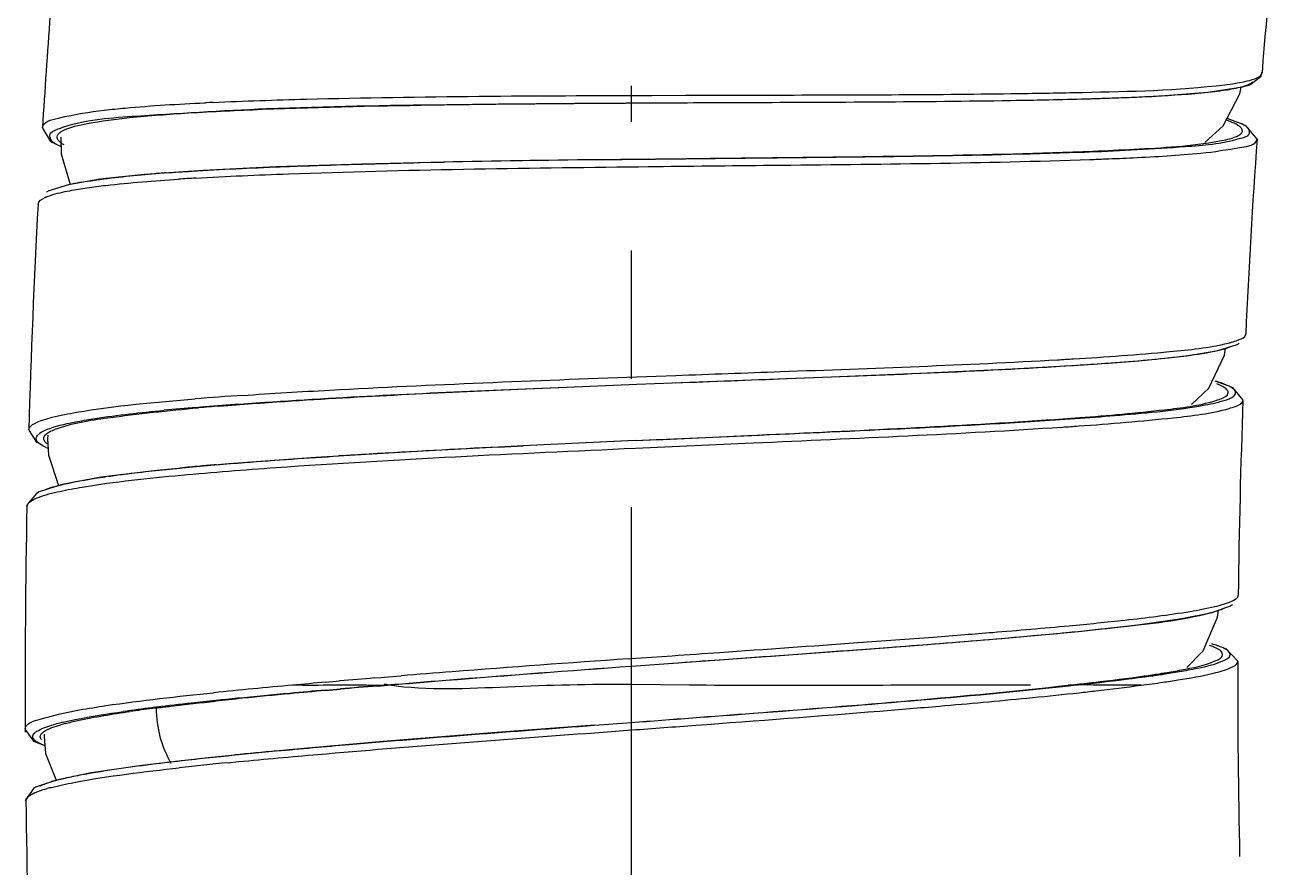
# Model space of a CAD drawing. Header units: millimetres. Extents: x 601 to 1195, y -13 to 407.
# Drawn here: x 945.66 to 958.07, y 245.98 to 254.32 of the extents above; entities that cross this region are included whole.
import ezdxf

# ---------------------------------------------------------------- set-up
doc = ezdxf.new("R2010")
doc.units = ezdxf.units.MM
doc.header["$LTSCALE"] = 0.1
doc.linetypes.add('CENTERX2', pattern=[101.6, 63.5, -12.7, 12.7, -12.7])
doc.layers.add('CENTER', color=1, linetype='CENTERX2')

msp = doc.modelspace()

# ---------------------------------------------------------------- linework, layer by layer
at = {"color": 7, "linetype": 'Continuous'}
for p, q in [((957.7747, 253.7259), (957.8873, 253.8095)), ((957.8873, 253.8095), (957.8953, 253.8496)), ((957.3584, 253.6507), (957.7028, 253.7041)), ((957.6772, 253.6372), (957.6887, 253.7019)), ((957.7028, 253.7041), (957.7747, 253.7259)), ((951.8572, 253.6207), (952.1873, 253.6216)), ((955.4066, 253.5706), (955.4644, 253.5715)), ((955.4087, 253.5705), (956.015, 253.5827)), ((955.4108, 253.6377), (955.4565, 253.6383)), ((957.5127, 253.3188), (957.6772, 253.6372)), ((945.8284, 253.2967), (945.9068, 253.1647)), ((957.3315, 253.1548), (957.5127, 253.3188)), ((957.711, 253.3336), (957.5501, 253.3911)), ((957.8471, 253.1868), (957.7331, 253.3257)), ((946.0104, 253.2077), (946.0138, 253.0432)), ((957.8454, 253.1763), (957.8471, 253.1868)), ((957.8457, 253.1813), (957.8469, 253.1879)), ((945.9068, 253.1647), (946.0123, 253.1141)), ((946.0138, 253.0432), (946.1026, 252.7397)), ((949.949, 252.9627), (948.9908, 252.9407)), ((949.567, 252.9548), (949.7972, 252.9597)), ((951.3122, 252.9839), (951.8205, 252.9901)), ((948.1807, 252.9142), (948.2335, 252.9162)), ((951.7278, 252.9148), (951.8231, 252.9159)), ((946.3961, 252.7901), (946.0875, 252.7371)), ((945.7845, 252.5417), (945.7845, 252.5425)), ((957.7346, 251.2579), (957.7348, 251.2605)), ((957.1506, 251.0449), (957.4593, 251.0953)), ((957.5233, 251.05), (957.5331, 251.1187)), ((957.5531, 251.1232), (957.5788, 251.1323)), ((955.4238, 250.9144), (956.1339, 250.9553)), ((956.0319, 250.949), (956.0971, 250.9531)), ((957.3691, 250.725), (957.5233, 251.05)), ((951.7071, 250.8361), (952.0943, 250.8503)), ((951.7099, 250.762), (953.6344, 250.8357)), ((950.5241, 250.7142), (951.0154, 250.7346)), ((950.534, 250.7135), (951.0183, 250.734)), ((951.0154, 250.7346), (951.7099, 250.762)), ((951.0183, 250.734), (951.7099, 250.762)), ((957.1998, 250.5606), (957.3691, 250.725)), ((957.5527, 250.7514), (957.433, 250.7943)), ((957.5412, 250.7161), (957.5308, 250.7245)), ((957.7081, 250.6046), (957.6024, 250.7335)), ((957.7078, 250.6045), (957.7078, 250.6059)), ((945.6926, 250.3079), (945.7714, 250.1821)), ((945.8775, 250.2257), (945.8865, 250.0605)), ((945.8828, 250.2604), (945.8778, 250.2258)), ((951.6922, 250.2046), (950.6522, 250.1559)), ((950.6522, 250.1559), (949.5328, 250.0983)), ((950.3413, 250.1406), (950.5803, 250.1524)), ((945.8865, 250.0605), (945.9865, 249.7593)), ((947.6721, 249.9763), (946.9605, 249.9108)), ((945.676, 249.5728), (945.675, 249.5381)), ((945.768, 249.6832), (945.676, 249.5728)), ((957.6609, 248.6734), (957.661, 248.6758)), ((957.1029, 248.4437), (957.4037, 248.5047)), ((957.3125, 248.1266), (957.4566, 248.4576)), ((957.4566, 248.4576), (957.4641, 248.5269)), ((954.5004, 248.182), (955.3561, 248.2513)), ((955.3561, 248.2513), (956.0807, 248.3177)), ((955.9587, 248.3059), (955.9895, 248.3089)), ((955.9895, 248.3089), (956.0177, 248.3117)), ((951.6564, 247.974), (953.5317, 248.1094)), ((953.5317, 248.1094), (954.5004, 248.182)), ((953.8954, 248.1362), (954.204, 248.1594)), ((957.1511, 247.9593), (957.3125, 248.1266)), ((957.442, 248.152), (957.4188, 248.1623)), ((957.5279, 248.1458), (957.5101, 248.1544)), ((957.6564, 248.0231), (957.5392, 248.1481)), ((951.6242, 248.0461), (951.6512, 248.048)), ((951.6512, 248.048), (952.0609, 248.0769)), ((957.6553, 248.0085), (957.6564, 248.0231)), ((957.6553, 248.0139), (957.6562, 248.0207)), ((949.1152, 247.8564), (949.1783, 247.8617)), ((949.1783, 247.8617), (949.2098, 247.8643)), ((949.2098, 247.8643), (949.3778, 247.878)), ((948.6296, 247.7327), (948.7762, 247.7456)), ((948.63, 247.7361), (948.7771, 247.7488)), ((948.6314, 247.815), (948.769, 247.827)), ((949.1423, 247.7769), (949.2086, 247.7825)), ((949.2106, 247.7852), (949.1442, 247.7831)), ((949.1442, 247.7797), (949.2106, 247.7852)), ((949.1486, 247.7799), (949.2117, 247.7852)), ((949.2086, 247.7825), (949.2416, 247.7852)), ((949.2106, 247.7852), (949.2396, 247.7877)), ((949.2416, 247.7852), (949.2106, 247.7852)), ((952.2301, 247.7852), (951.6572, 247.7914)), ((955.9777, 247.7852), (956.0153, 247.7892)), ((956.0331, 247.7852), (955.9777, 247.7852)), ((955.9853, 247.78), (956.0328, 247.7852)), ((956.0153, 247.7892), (956.0423, 247.7922)), ((956.0598, 247.7078), (956.0859, 247.7107)), ((956.0288, 247.7044), (956.0598, 247.7078)), ((945.6568, 247.3479), (945.74, 247.2326)), ((951.2917, 247.389), (951.6562, 247.4163)), ((951.2939, 247.3151), (951.6617, 247.3424)), ((945.74, 247.2326), (945.8521, 247.1896)), ((945.8464, 247.2991), (945.8437, 247.2769)), ((945.8437, 247.2769), (945.8599, 247.1082)), ((945.8599, 247.1082), (945.9654, 246.8463)), ((948.2706, 247.1465), (947.4674, 247.068)), ((947.6652, 247.0185), (947.7693, 247.0287)), ((946.3116, 246.918), (945.9673, 246.8469)), ((945.7383, 246.7625), (945.6566, 246.6416)), ((945.664, 246.6424), (945.6639, 246.6442))]:
    msp.add_line(p, q, dxfattribs=at)
for points in [[(956.015, 253.5827), (956.807, 253.611), (957.3584, 253.6507)], [(948.9908, 252.9407), (948.1402, 252.9127), (947.4184, 252.8781)], [(951.8222, 252.9901), (950.997, 252.9797), (949.949, 252.9627)], [(947.4184, 252.8781), (946.8366, 252.837), (946.3961, 252.7901)], [(946.0875, 252.7371), (945.893, 252.6745), (945.8699, 252.662)], [(957.4593, 251.0953), (957.6486, 251.1552), (957.6706, 251.1678)], [(956.1339, 250.9553), (956.7101, 250.9985), (957.1506, 251.0449)], [(953.6344, 250.8357), (954.5865, 250.8749), (955.4238, 250.9144)], [(949.5328, 250.0983), (948.5335, 250.0387), (947.6721, 249.9763)], [(946.9605, 249.9108), (946.408, 249.8421), (946.0241, 249.7714)], [(946.0241, 249.7714), (945.7948, 249.6974), (945.768, 249.6832)], [(957.4037, 248.5047), (957.5844, 248.5711), (957.605, 248.5846)], [(956.0807, 248.3177), (956.6641, 248.3817), (957.1029, 248.4437)], [(951.2917, 247.389), (950.2359, 247.3089), (949.2007, 247.2267), (948.2706, 247.1465)], [(947.4674, 247.068), (946.8108, 246.9917), (946.3116, 246.918)], [(945.9673, 246.8469), (945.7601, 246.7748), (945.7383, 246.7625)]]:
    msp.add_lwpolyline(points, dxfattribs=at)
for centre, radius, start, end in [((1034.1562, 247.7852), 76.5003, 174.013765, 175.459809), ((1034.1562, 247.7852), 88.5, 174.982082, 176.428127), ((948.9565, 221.988), 31.596, 92.60876, 92.76038), ((955.5239, 279.3438), 25.7645, 272.12424, 272.57378), ((956.9482, 257.6396), 4.0089, 276.89169, 277.23392), ((957.0115, 257.1441), 3.5094, 277.22763, 277.88026), ((1034.1562, 247.7852), 76.5003, 175.950232, 177.396275), ((954.6573, 294.8007), 41.7671, 271.96143, 272.10187), ((953.653, 58.9515), 194.0465, 90.691197, 91.138562), ((954.8146, 292.2907), 39.3287, 272.00948, 272.23251), ((948.3096, 235.7689), 17.1311, 94.4288, 94.5454), ((948.4028, 234.5611), 18.3425, 94.21934, 94.42767), ((948.8949, 226.1532), 26.6939, 93.32888, 93.69436), ((946.6079, 250.5125), 2.2824, 101.06429, 102.36939), ((946.6782, 250.1593), 2.6425, 100.89321, 101.09064), ((946.7052, 250.0189), 2.7855, 100.58637, 100.89223), ((946.7474, 249.7922), 3.0161, 100.16256, 100.58464), ((946.0215, 252.2499), 0.3966, 113.37913, 114.7928), ((1034.1562, 247.7852), 88.4996, 176.918605, 178.364647), ((957.2776, 252.336), 1.2002, 283.73274, 284.86388), ((957.3204, 252.1733), 1.032, 284.87919, 285.44949), ((953.1289, 300.0855), 49.1575, 273.19763, 273.38469), ((950.4572, 211.716), 39.0261, 93.89112, 94.58019), ((1034.1562, 247.7852), 76.5004, 177.886937, 179.33298), ((949.4585, 225.3647), 25.2574, 94.78896, 95.52053), ((950.0703, 219.3826), 31.2635, 94.56709, 94.95194), ((953.0127, 291.8569), 41.5389, 273.79184, 274.25176), ((952.9256, 295.7799), 45.5396, 273.76986, 273.97398), ((966.5866, -79.0802), 329.6215, 92.589968, 92.783355), ((946.1631, 250.7798), 0.7079, 245.2024, 247.28835), ((945.9757, 250.3036), 0.1649, 229.31386, 231.57747), ((954.4926, 158.2703), 91.9616, 93.386489, 93.571129), ((956.867, 117.5931), 132.7081, 92.818591, 93.372427), ((949.9361, 221.3484), 28.7169, 95.08861, 95.48342), ((950.3963, 216.2008), 33.885, 94.82284, 95.09175), ((947.7511, 240.9047), 9.037, 98.08236, 98.26607), ((946.1204, 249.0646), 0.7049, 110.75494, 111.28432), ((946.1435, 249.0035), 0.7703, 109.93561, 110.75034), ((946.2087, 248.8209), 0.9641, 107.60062, 109.87709), ((946.2969, 248.5456), 1.2532, 106.4251, 107.64099), ((1034.1562, 247.7852), 88.4996, 178.85527, 180.301314), ((945.7121, 249.5524), 0.038, 171.21045, 178.69408), ((952.4553, 286.1758), 37.967, 275.33667, 275.76165), ((939.894, 442.4739), 194.7714, 274.122497, 274.342614), ((945.0383, 374.4767), 126.58, 274.351296, 274.493058), ((947.2432, 342.9746), 95.0699, 274.467793, 275.060454), ((951.1959, 297.7518), 49.6747, 275.12005, 275.50198), ((941.9897, 409.6777), 161.9795, 274.324584, 274.482439), ((957.1091, 247.3946), 0.8279, 69.66592, 71.14233), ((957.1756, 247.5733), 0.6373, 67.56101, 69.68794), ((968.5085, 6.6137), 242.0221, 94.000414, 94.414027), ((957.2598, 248.4145), 0.4262, 292.67902, 295.42916), ((1034.1562, 247.7852), 76.5004, 179.823603, 181.269646), ((957.4344, 147.94), 100.2622, 94.759578, 94.958128), ((960.954, 104.9701), 143.376, 94.429116, 94.63114), ((955.238, 258.4288), 10.6574, 278.05432, 278.86814), ((955.0775, 260.1423), 12.3857, 277.69708, 278.42297), ((955.5352, 256.5022), 8.7081, 278.89021, 279.05436), ((955.3903, 258.0073), 10.228, 278.44165, 278.58704), ((955.6339, 255.8836), 8.0816, 279.0536, 279.2828), ((955.5711, 256.8175), 9.0245, 278.58011, 279.06963), ((953.5493, 188.4386), 59.578, 95.051217, 95.807356), ((956.2561, 160.2356), 87.8322, 94.981047, 95.212336), ((955.9936, 164.6928), 83.3657, 95.067718, 95.310071), ((955.2524, 172.8533), 75.2534, 95.047528, 95.298676), ((958.7906, 132.8989), 115.2825, 94.800873, 94.983507), ((959.0986, 127.3672), 120.8233, 94.725875, 94.900548), ((948.9791, 246.6069), 1.2106, 76.72844, 78.99217), ((954.8721, 262.0904), 14.4216, 277.28476, 278.14088), ((950.3946, 219.4722), 28.3049, 96.27427, 96.97103), ((951.5639, 208.9369), 38.9048, 95.93181, 96.29044), ((952.3822, 202.2022), 45.6827, 95.74707, 96.08546), ((952.5163, 199.7956), 48.0956, 95.67748, 95.93486), ((954.1001, 183.7383), 64.2308, 95.201691, 95.666344), ((953.9831, 186.2257), 61.7392, 95.301622, 95.740593), ((947.9126, 326.9074), 79.619, 274.893412, 275.519081), ((951.2293, 292.2962), 44.8493, 275.55429, 276.1432), ((949.0596, 230.2747), 17.4201, 97.08367, 98.01544), ((949.0046, 231.3458), 16.3429, 97.33762, 98.12703), ((949.6869, 225.3331), 22.4013, 96.99362, 97.11723), ((949.5127, 227.4646), 20.2573, 97.22626, 97.36078), ((944.0595, 371.7335), 124.6104, 274.628128, 274.900456), ((946.438, 245.6575), 1.8069, 105.14007, 106.04196), ((946.58, 245.1265), 2.3566, 103.43894, 105.10189), ((946.5274, 245.6188), 1.8488, 104.86714, 106.21565), ((953.6704, 187.6173), 59.7734, 95.302823, 95.701984), ((951.6746, 206.4703), 40.7459, 95.64704, 96.33006), ((946.3996, 245.2228), 1.6786, 105.13428, 106.65883), ((946.3978, 244.9049), 1.93, 104.41261, 105.76594), ((1034.1562, 247.7852), 88.4996, 180.738738, 182.086862)]:
    msp.add_arc(centre, radius, start, end, dxfattribs=at)
for points in [[(957.8244, 253.7849), (957.8508, 253.7947), (957.8837, 253.8063), (957.8941, 253.8324)], [(946.0977, 252.6777), (946.1548, 252.6888), (946.2123, 252.698), (946.2699, 252.7064)], [(945.7843, 252.5425), (945.7861, 252.5751), (945.8256, 252.5962), (945.8552, 252.6099)], [(957.5308, 250.7245), (957.5061, 250.7427), (957.4775, 250.7552), (957.4491, 250.7666)], [(945.857, 250.2611), (945.883, 250.2886), (945.9203, 250.3036), (945.9556, 250.3171)], [(945.6746, 249.5582), (945.6792, 249.5883), (945.7131, 249.6077), (945.7402, 249.6216)], [(957.3909, 248.5038), (957.4367, 248.5159), (957.4827, 248.5293), (957.5254, 248.5498)], [(957.5101, 248.1544), (957.4746, 248.1706), (957.4371, 248.1826), (957.3995, 248.1934)], [(957.5063, 248.0903), (957.5063, 248.12), (957.4687, 248.1391), (957.442, 248.152)], [(957.4428, 248.0296), (957.4692, 248.0423), (957.5063, 248.0611), (957.5063, 248.0903)], [(948.7065, 247.7852), (948.5722, 247.7834), (948.4379, 247.781), (948.3037, 247.7852)], [(948.9969, 247.7852), (948.9001, 247.7876), (948.8033, 247.7865), (948.7065, 247.7852)], [(949.1442, 247.7826), (949.0951, 247.782), (949.046, 247.784), (948.9969, 247.7852)], [(956.7008, 247.7852), (956.6092, 247.7853), (956.5176, 247.7862), (956.426, 247.7852)], [(946.9538, 247.5558), (946.9538, 247.3689), (947.0054, 247.1759), (947.0993, 247.0143)], [(945.7891, 247.3379), (945.836, 247.3632), (945.8875, 247.3793), (945.9386, 247.394)], [(945.9613, 246.8432), (946.0035, 246.8546), (946.046, 246.8647), (946.0887, 246.8741)], [(945.7301, 246.7106), (945.7755, 246.7333), (945.8245, 246.7485), (945.8734, 246.7623)], [(945.8073, 246.7904), (945.843, 246.8071), (945.8806, 246.8197), (945.9184, 246.831)]]:
    msp.add_open_spline(points, degree=3, dxfattribs=at)
for points, knots in [([(957.8941, 253.8324), (957.8946, 253.8338), (957.8955, 253.8365), (957.896, 253.8394), (957.8961, 253.8408)], [0, 0, 0, 0, 0.5057841, 1, 1, 1, 1]), ([(955.4565, 253.6383), (955.6778, 253.6413), (956.3687, 253.6559), (957.0621, 253.6688), (957.5286, 253.7263)], [0, 0, 0, 0, 0.3201185, 1, 1, 1, 1]), ([(957.4926, 253.6679), (957.5196, 253.6716), (957.6052, 253.6849), (957.6914, 253.7014), (957.747, 253.7226)], [0, 0, 0, 0, 0.3139109, 1, 1, 1, 1]), ([(957.5286, 253.7263), (957.5603, 253.7302), (957.6598, 253.7442), (957.76, 253.7612), (957.8244, 253.7849)], [0, 0, 0, 0, 0.3176112, 1, 1, 1, 1]), ([(957.747, 253.7226), (957.7592, 253.7273), (957.7799, 253.7363), (957.7989, 253.7494), (957.8054, 253.7564)], [0, 0, 0, 0, 0.5767146, 1, 1, 1, 1]), ([(945.9977, 253.2938), (946.2247, 253.3795), (946.9228, 253.4283), (948.1937, 253.5078), (949.9125, 253.5327), (951.182, 253.5432), (951.8576, 253.5465)], [0, 0, 0, 0, 0.1239628, 0.3508948, 0.6548685, 1, 1, 1, 1]), ([(946.0321, 253.272), (946.1066, 253.31), (946.3303, 253.3561), (946.7437, 253.4106), (947.322, 253.4525), (948.3577, 253.5015), (949.8864, 253.5324), (951.1716, 253.5425), (951.8576, 253.5465)], [0, 0, 0, 0, 0.0429166, 0.115189, 0.2152074, 0.3400069, 0.6477658, 1, 1, 1, 1]), ([(946.4395, 253.4742), (946.5089, 253.4822), (946.8399, 253.5152), (947.1722, 253.5347), (947.4348, 253.5474)], [0, 0, 0, 0, 0.2097416, 1, 1, 1, 1]), ([(947.5183, 253.5513), (947.8255, 253.5653), (949.2714, 253.6117), (950.7181, 253.6172), (951.8572, 253.6207)], [0, 0, 0, 0, 0.2125507, 1, 1, 1, 1]), ([(951.8576, 253.5465), (952.173, 253.5481), (953.356, 253.553), (954.5391, 253.5569), (955.4066, 253.5706)], [0, 0, 0, 0, 0.2666137, 1, 1, 1, 1]), ([(952.1873, 253.6216), (952.4737, 253.6224), (953.5482, 253.6247), (954.6228, 253.6272), (955.4108, 253.6377)], [0, 0, 0, 0, 0.2665579, 1, 1, 1, 1]), ([(955.4644, 253.5715), (955.5559, 253.5731), (955.8941, 253.5792), (956.2323, 253.5879), (956.4789, 253.5971)], [0, 0, 0, 0, 0.2705474, 1, 1, 1, 1]), ([(956.6809, 253.6054), (956.7547, 253.6087), (957.0044, 253.6214), (957.2542, 253.6385), (957.4292, 253.6597)], [0, 0, 0, 0, 0.2953042, 1, 1, 1, 1]), ([(945.8283, 253.2988), (945.8319, 253.3605), (946.1166, 253.4284), (946.2872, 253.4568), (946.4395, 253.4742)], [0, 0, 0, 0, 0.2873561, 1, 1, 1, 1]), ([(957.602, 253.3535), (957.592, 253.358), (957.5706, 253.3672), (957.5489, 253.3757), (957.5374, 253.38)], [0, 0, 0, 0, 0.4731226, 1, 1, 1, 1]), ([(957.6391, 253.3349), (957.6333, 253.3381), (957.6211, 253.3445), (957.6086, 253.3504), (957.602, 253.3535)], [0, 0, 0, 0, 0.4765127, 1, 1, 1, 1]), ([(957.6732, 253.3128), (957.6683, 253.3167), (957.6571, 253.3245), (957.6454, 253.3314), (957.6391, 253.3349)], [0, 0, 0, 0, 0.4650274, 1, 1, 1, 1]), ([(957.6694, 253.1926), (957.706, 253.2035), (957.7947, 253.2159), (957.765, 253.294), (957.7476, 253.3074)], [0, 0, 0, 0, 0.6340352, 1, 1, 1, 1]), ([(957.7025, 253.2673), (957.703, 253.275), (957.6959, 253.2938), (957.6818, 253.3062), (957.6732, 253.3128)], [0, 0, 0, 0, 0.4153899, 1, 1, 1, 1]), ([(957.7272, 253.3213), (957.7208, 253.3252), (957.7069, 253.3331), (957.6927, 253.3401), (957.685, 253.3437)], [0, 0, 0, 0, 0.4694148, 1, 1, 1, 1]), ([(957.7476, 253.3074), (957.7445, 253.3098), (957.7378, 253.3147), (957.7309, 253.3191), (957.7272, 253.3213)], [0, 0, 0, 0, 0.476607, 1, 1, 1, 1]), ([(945.9313, 253.1598), (945.9117, 253.176), (945.876, 253.2548), (945.9621, 253.2803), (945.9977, 253.2938)], [0, 0, 0, 0, 0.4010437, 1, 1, 1, 1]), ([(945.9926, 253.1676), (945.9866, 253.174), (945.9765, 253.1869), (945.9727, 253.2032), (945.9732, 253.2104)], [0, 0, 0, 0, 0.5531126, 1, 1, 1, 1]), ([(945.9732, 253.2104), (945.9738, 253.2195), (945.9836, 253.2401), (946.0009, 253.2532), (946.0112, 253.2599)], [0, 0, 0, 0, 0.4264349, 1, 1, 1, 1]), ([(946.0112, 253.2599), (946.0144, 253.2621), (946.0213, 253.2662), (946.0284, 253.2701), (946.0321, 253.272)], [0, 0, 0, 0, 0.4802259, 1, 1, 1, 1]), ([(956.1892, 253.0617), (956.5045, 253.0733), (956.9971, 253.102), (957.4966, 253.1412), (957.6694, 253.1926)], [0, 0, 0, 0, 0.6363019, 1, 1, 1, 1]), ([(957.2922, 253.0488), (957.4266, 253.0617), (957.5868, 253.0918), (957.8292, 253.1272), (957.8458, 253.1813)], [0, 0, 0, 0, 0.7044523, 1, 1, 1, 1]), ([(957.4759, 253.1697), (957.5328, 253.1803), (957.606, 253.1937), (957.7006, 253.241), (957.7025, 253.2673)], [0, 0, 0, 0, 0.6871085, 1, 1, 1, 1]), ([(945.9744, 253.1312), (945.9663, 253.1357), (945.9515, 253.1446), (945.9375, 253.1547), (945.9313, 253.1598)], [0, 0, 0, 0, 0.5366892, 1, 1, 1, 1]), ([(946.0429, 253.1298), (946.0329, 253.1357), (946.0152, 253.1471), (945.9991, 253.1607), (945.9926, 253.1676)], [0, 0, 0, 0, 0.5510845, 1, 1, 1, 1]), ([(951.8205, 252.9901), (952.2318, 252.9952), (953.6986, 253.0132), (955.1659, 253.0261), (956.2207, 253.0688)], [0, 0, 0, 0, 0.2803561, 1, 1, 1, 1]), ([(951.8222, 252.9901), (952.2158, 252.9947), (953.6374, 253.0105), (955.0593, 253.0228), (956.0869, 253.058)], [0, 0, 0, 0, 0.2768205, 1, 1, 1, 1]), ([(956.2207, 253.0688), (956.3568, 253.0743), (956.7757, 253.0955), (957.1971, 253.1175), (957.4759, 253.1697)], [0, 0, 0, 0, 0.3243423, 1, 1, 1, 1]), ([(956.3466, 252.9918), (956.4383, 252.9954), (956.7538, 253.009), (957.0692, 253.0272), (957.2922, 253.0488)], [0, 0, 0, 0, 0.2906875, 1, 1, 1, 1]), ([(948.2335, 252.9162), (948.3382, 252.9202), (948.7826, 252.9359), (949.2272, 252.9474), (949.567, 252.9548)], [0, 0, 0, 0, 0.2357435, 1, 1, 1, 1]), ([(951.8231, 252.9159), (952.2279, 252.9206), (953.6848, 252.9368), (955.1421, 252.9492), (956.1936, 252.9861)], [0, 0, 0, 0, 0.2778629, 1, 1, 1, 1]), ([(946.2153, 252.761), (946.2645, 252.7698), (946.5089, 252.8077), (946.7553, 252.8305), (946.952, 252.8462)], [0, 0, 0, 0, 0.202185, 1, 1, 1, 1]), ([(947.0532, 252.8539), (947.1373, 252.8601), (947.5128, 252.8853), (947.8888, 252.9028), (948.1807, 252.9142)], [0, 0, 0, 0, 0.2239009, 1, 1, 1, 1]), ([(947.3448, 252.8021), (947.6506, 252.8199), (949.1109, 252.883), (950.5726, 252.9012), (951.7278, 252.9148)], [0, 0, 0, 0, 0.209572, 1, 1, 1, 1]), ([(945.8641, 252.6139), (945.8786, 252.6202), (945.9545, 252.6482), (946.0338, 252.6654), (946.0977, 252.6777)], [0, 0, 0, 0, 0.1950313, 1, 1, 1, 1]), ([(946.2699, 252.7064), (946.3316, 252.7153), (946.6323, 252.7531), (946.9347, 252.7761), (947.1749, 252.7916)], [0, 0, 0, 0, 0.2057887, 1, 1, 1, 1]), ([(957.5954, 251.1786), (957.6152, 251.1841), (957.6626, 251.1999), (957.7302, 251.2246), (957.7347, 251.2579)], [0, 0, 0, 0, 0.3797471, 1, 1, 1, 1]), ([(956.0311, 251.0137), (956.3483, 251.0325), (956.8594, 251.07), (957.3724, 251.1236), (957.5625, 251.1701)], [0, 0, 0, 0, 0.6188335, 1, 1, 1, 1]), ([(957.0611, 251.0346), (957.1144, 251.0409), (957.2794, 251.0628), (957.4457, 251.0878), (957.5531, 251.1232)], [0, 0, 0, 0, 0.3216631, 1, 1, 1, 1]), ([(952.0931, 250.7767), (952.4592, 250.7907), (953.7724, 250.8407), (955.0859, 250.8896), (956.0319, 250.949)], [0, 0, 0, 0, 0.2787613, 1, 1, 1, 1]), ([(952.0943, 250.8503), (952.4405, 250.8628), (953.6996, 250.9084), (954.9589, 250.9535), (955.8709, 251.0045)], [0, 0, 0, 0, 0.2749815, 1, 1, 1, 1]), ([(956.0971, 250.9531), (956.1901, 250.9591), (956.5118, 250.9812), (956.8334, 251.0077), (957.0611, 251.0346)], [0, 0, 0, 0, 0.2889661, 1, 1, 1, 1]), ([(947.8088, 250.6522), (948.0965, 250.6719), (949.3952, 250.749), (950.6953, 250.7988), (951.7071, 250.8361)], [0, 0, 0, 0, 0.221683, 1, 1, 1, 1]), ([(947.3499, 250.534), (947.576, 250.553), (948.6331, 250.6302), (949.6919, 250.6789), (950.5241, 250.7142)], [0, 0, 0, 0, 0.2141279, 1, 1, 1, 1]), ([(947.5809, 250.5468), (947.7956, 250.564), (948.7791, 250.6335), (949.7641, 250.6801), (950.534, 250.7135)], [0, 0, 0, 0, 0.2184363, 1, 1, 1, 1]), ([(957.6332, 250.6666), (957.637, 250.6757), (957.6289, 250.7154), (957.5496, 250.7527), (957.4865, 250.7779), (957.4432, 250.7916)], [0, 0, 0, 0, 0.1224824, 0.4371825, 1, 1, 1, 1]), ([(957.5607, 250.6805), (957.5609, 250.6866), (957.5566, 250.7006), (957.547, 250.7109), (957.5412, 250.7161)], [0, 0, 0, 0, 0.4370079, 1, 1, 1, 1]), ([(945.9258, 250.4359), (946.0047, 250.4562), (946.4726, 250.546), (946.9477, 250.5859), (947.3408, 250.6175)], [0, 0, 0, 0, 0.1713613, 1, 1, 1, 1]), ([(956.0923, 250.4324), (956.3721, 250.4533), (956.8182, 250.4943), (957.2671, 250.5503), (957.4288, 250.5985)], [0, 0, 0, 0, 0.6244407, 1, 1, 1, 1]), ([(957.3349, 250.5575), (957.406, 250.5707), (957.5021, 250.5937), (957.6195, 250.6346), (957.6332, 250.6666)], [0, 0, 0, 0, 0.6751538, 1, 1, 1, 1]), ([(957.4288, 250.5985), (957.448, 250.6043), (957.4935, 250.6201), (957.5595, 250.6481), (957.5607, 250.6805)], [0, 0, 0, 0, 0.3822231, 1, 1, 1, 1]), ([(957.5709, 250.5234), (957.5907, 250.5291), (957.6374, 250.5452), (957.7051, 250.5713), (957.7079, 250.6045)], [0, 0, 0, 0, 0.381835, 1, 1, 1, 1]), ([(945.9556, 250.3171), (946.1207, 250.3802), (946.5989, 250.451), (947.0716, 250.5033), (947.3716, 250.5294)], [0, 0, 0, 0, 0.3696752, 1, 1, 1, 1]), ([(946.1767, 250.394), (946.2338, 250.4048), (946.5164, 250.4519), (946.8014, 250.4829), (947.0287, 250.505)], [0, 0, 0, 0, 0.2029164, 1, 1, 1, 1]), ([(956.0816, 250.3497), (956.3943, 250.3715), (956.8912, 250.4146), (957.3915, 250.4718), (957.5709, 250.5234)], [0, 0, 0, 0, 0.6266854, 1, 1, 1, 1]), ([(956.0982, 250.4269), (956.2285, 250.4362), (956.6416, 250.469), (957.0557, 250.5056), (957.3349, 250.5575)], [0, 0, 0, 0, 0.314941, 1, 1, 1, 1]), ([(945.6926, 250.3109), (945.6936, 250.3401), (945.7866, 250.401), (945.8664, 250.4207), (945.9258, 250.4359)], [0, 0, 0, 0, 0.3230823, 1, 1, 1, 1]), ([(945.8413, 250.302), (945.8605, 250.3111), (945.9691, 250.3529), (946.0835, 250.3765), (946.1767, 250.394)], [0, 0, 0, 0, 0.1831052, 1, 1, 1, 1]), ([(951.6917, 250.2046), (952.0639, 250.2219), (953.4202, 250.284), (954.7768, 250.3436), (955.7597, 250.409)], [0, 0, 0, 0, 0.2744627, 1, 1, 1, 1]), ([(951.6922, 250.2046), (952.1028, 250.2233), (953.5718, 250.2894), (955.0414, 250.3511), (956.0982, 250.4269)], [0, 0, 0, 0, 0.2794856, 1, 1, 1, 1]), ([(951.6956, 250.1305), (952.0835, 250.1481), (953.4918, 250.2113), (954.9005, 250.2716), (955.9198, 250.3388)], [0, 0, 0, 0, 0.2754302, 1, 1, 1, 1]), ([(945.8662, 250.1371), (945.8264, 250.1555), (945.7149, 250.2114), (945.8081, 250.2863), (945.8413, 250.302)], [0, 0, 0, 0, 0.544361, 1, 1, 1, 1]), ([(945.8682, 250.1786), (945.86, 250.1856), (945.8463, 250.1995), (945.8401, 250.2188), (945.8404, 250.2271)], [0, 0, 0, 0, 0.5652421, 1, 1, 1, 1]), ([(945.8404, 250.2271), (945.8406, 250.233), (945.8443, 250.2458), (945.8522, 250.2561), (945.857, 250.2611)], [0, 0, 0, 0, 0.4596608, 1, 1, 1, 1]), ([(947.2009, 249.8632), (947.513, 249.8923), (949.0096, 250.0079), (950.5093, 250.0766), (951.6956, 250.1305)], [0, 0, 0, 0, 0.2088235, 1, 1, 1, 1]), ([(947.5475, 249.9659), (947.6413, 249.9738), (948.0468, 250.0064), (948.4526, 250.0339), (948.7645, 250.0534)], [0, 0, 0, 0, 0.2315829, 1, 1, 1, 1]), ([(945.9426, 249.7477), (945.9751, 249.7572), (946.1428, 249.8002), (946.3141, 249.8279), (946.4519, 249.8479)], [0, 0, 0, 0, 0.1957331, 1, 1, 1, 1]), ([(946.0006, 249.7031), (946.0742, 249.7193), (946.4716, 249.7919), (946.8738, 249.8328), (947.2009, 249.8632)], [0, 0, 0, 0, 0.1865749, 1, 1, 1, 1]), ([(946.4806, 249.852), (946.5329, 249.8594), (946.7696, 249.891), (947.007, 249.9161), (947.192, 249.9339)], [0, 0, 0, 0, 0.2216734, 1, 1, 1, 1]), ([(945.7402, 249.6216), (945.7553, 249.6295), (945.8392, 249.6654), (945.9283, 249.6871), (946.0006, 249.7031)], [0, 0, 0, 0, 0.1873817, 1, 1, 1, 1]), ([(957.1852, 248.5155), (957.2241, 248.522), (957.3482, 248.5444), (957.4726, 248.5704), (957.5545, 248.5995)], [0, 0, 0, 0, 0.3119888, 1, 1, 1, 1]), ([(957.5545, 248.5995), (957.5633, 248.6026), (957.5796, 248.6088), (957.5957, 248.6158), (957.603, 248.6193)], [0, 0, 0, 0, 0.5318148, 1, 1, 1, 1]), ([(957.603, 248.6193), (957.6181, 248.6266), (957.642, 248.639), (957.6601, 248.663), (957.6611, 248.6734)], [0, 0, 0, 0, 0.6145089, 1, 1, 1, 1]), ([(956.0177, 248.3117), (956.1698, 248.3266), (956.6288, 248.3769), (957.0917, 248.4245), (957.3909, 248.5038)], [0, 0, 0, 0, 0.3305015, 1, 1, 1, 1]), ([(956.2668, 248.4007), (956.357, 248.4098), (956.6638, 248.4423), (956.9703, 248.4795), (957.1852, 248.5155)], [0, 0, 0, 0, 0.2938862, 1, 1, 1, 1]), ([(954.9544, 248.2857), (955.0463, 248.293), (955.3905, 248.3205), (955.7345, 248.3499), (955.9865, 248.3735)], [0, 0, 0, 0, 0.2669403, 1, 1, 1, 1]), ([(952.0609, 248.0769), (952.2174, 248.0879), (952.8291, 248.1307), (953.4408, 248.1735), (953.8959, 248.2064)], [0, 0, 0, 0, 0.2559447, 1, 1, 1, 1]), ([(952.0628, 248.0034), (952.2192, 248.0147), (952.8301, 248.0586), (953.441, 248.1024), (953.8954, 248.1362)], [0, 0, 0, 0, 0.2560732, 1, 1, 1, 1]), ([(957.5088, 248.0257), (957.5373, 248.0383), (957.6168, 248.0777), (957.5516, 248.1334), (957.5279, 248.1458)], [0, 0, 0, 0, 0.5385632, 1, 1, 1, 1]), ([(949.2396, 247.7877), (949.4328, 247.804), (950.2381, 247.8698), (951.0439, 247.9296), (951.6564, 247.974)], [0, 0, 0, 0, 0.2399046, 1, 1, 1, 1]), ([(949.2417, 247.7852), (949.4344, 247.8017), (950.239, 247.8685), (951.0441, 247.929), (951.6564, 247.974)], [0, 0, 0, 0, 0.2395614, 1, 1, 1, 1]), ([(956.9375, 247.9078), (956.9914, 247.9166), (957.1551, 247.9462), (957.3208, 247.978), (957.4241, 248.0213)], [0, 0, 0, 0, 0.3278, 1, 1, 1, 1]), ([(956.9936, 247.9058), (957.0517, 247.9151), (957.2248, 247.9461), (957.4012, 247.978), (957.5088, 248.0257)], [0, 0, 0, 0, 0.3331561, 1, 1, 1, 1]), ([(957.4172, 247.9045), (957.4756, 247.9187), (957.5535, 247.9407), (957.6487, 247.986), (957.6554, 248.0139)], [0, 0, 0, 0, 0.6769628, 1, 1, 1, 1]), ([(956.0331, 247.7852), (956.0974, 247.792), (956.3321, 247.8173), (956.5666, 247.8451), (956.7364, 247.8682)], [0, 0, 0, 0, 0.2739347, 1, 1, 1, 1]), ([(956.0423, 247.7922), (956.1057, 247.799), (956.3356, 247.8246), (956.5652, 247.8529), (956.7312, 247.8765)], [0, 0, 0, 0, 0.2752958, 1, 1, 1, 1]), ([(956.9143, 247.8141), (956.9644, 247.8213), (957.1328, 247.8468), (957.3009, 247.8761), (957.4172, 247.9045)], [0, 0, 0, 0, 0.2972424, 1, 1, 1, 1]), ([(946.1949, 247.5406), (946.2819, 247.5562), (946.7222, 247.6262), (947.1655, 247.6745), (947.521, 247.7108)], [0, 0, 0, 0, 0.198403, 1, 1, 1, 1]), ([(951.6572, 247.7914), (951.2477, 247.7951), (950.4504, 247.774), (949.6442, 247.7277), (949.2582, 247.7852)], [0, 0, 0, 0, 0.5120822, 1, 1, 1, 1]), ([(951.6562, 247.4163), (952.0584, 247.4468), (953.4999, 247.5573), (954.9419, 247.6686), (955.9776, 247.7852)], [0, 0, 0, 0, 0.2790363, 1, 1, 1, 1]), ([(951.6562, 247.4163), (952.0579, 247.4464), (953.5019, 247.5555), (954.9463, 247.666), (955.9853, 247.78)], [0, 0, 0, 0, 0.2781867, 1, 1, 1, 1]), ([(955.6064, 247.7852), (955.3686, 247.7852), (954.2432, 247.786), (953.1177, 247.778), (952.2301, 247.7852)], [0, 0, 0, 0, 0.2113312, 1, 1, 1, 1]), ([(956.426, 247.7852), (956.3968, 247.7849), (956.2658, 247.7816), (956.1343, 247.7933), (956.0328, 247.7852)], [0, 0, 0, 0, 0.2227745, 1, 1, 1, 1]), ([(956.0859, 247.7107), (956.1414, 247.7167), (956.3466, 247.7397), (956.5515, 247.7648), (956.7007, 247.7852)], [0, 0, 0, 0, 0.270336, 1, 1, 1, 1]), ([(946.9645, 247.561), (947.0093, 247.5667), (947.2007, 247.5903), (947.3924, 247.6118), (947.5393, 247.6275)], [0, 0, 0, 0, 0.2339366, 1, 1, 1, 1]), ([(945.6567, 247.3513), (945.6582, 247.4071), (945.9085, 247.4794), (946.06, 247.5164), (946.1949, 247.5406)], [0, 0, 0, 0, 0.2892748, 1, 1, 1, 1]), ([(946.0323, 247.4185), (946.0723, 247.4281), (946.2703, 247.471), (946.4707, 247.502), (946.6305, 247.5246)], [0, 0, 0, 0, 0.2030765, 1, 1, 1, 1]), ([(946.0531, 247.4057), (946.0942, 247.4166), (946.306, 247.4662), (946.5211, 247.4999), (946.6942, 247.5247)], [0, 0, 0, 0, 0.1956734, 1, 1, 1, 1]), ([(951.6617, 247.3424), (951.8719, 247.3579), (952.6895, 247.4185), (953.507, 247.4801), (954.1141, 247.5294)], [0, 0, 0, 0, 0.2570817, 1, 1, 1, 1]), ([(945.7344, 247.2629), (945.7267, 247.282), (945.752, 247.318), (945.7789, 247.3324), (945.7891, 247.3379)], [0, 0, 0, 0, 0.6384514, 1, 1, 1, 1]), ([(945.8145, 247.299), (945.8209, 247.3084), (945.8782, 247.3569), (945.9515, 247.3767), (946.0111, 247.394)], [0, 0, 0, 0, 0.1549806, 1, 1, 1, 1]), ([(948.1461, 247.1349), (948.385, 247.1571), (949.4329, 247.2492), (950.4819, 247.3282), (951.2917, 247.389)], [0, 0, 0, 0, 0.2280378, 1, 1, 1, 1]), ([(945.7897, 247.2146), (945.7768, 247.2215), (945.7555, 247.2342), (945.7382, 247.2535), (945.7344, 247.2629)], [0, 0, 0, 0, 0.5896504, 1, 1, 1, 1]), ([(945.8317, 247.1953), (945.8241, 247.1984), (945.81, 247.2044), (945.7961, 247.2112), (945.7897, 247.2146)], [0, 0, 0, 0, 0.527451, 1, 1, 1, 1]), ([(945.8067, 247.2762), (945.8067, 247.2801), (945.8082, 247.2882), (945.8121, 247.2954), (945.8145, 247.299)], [0, 0, 0, 0, 0.4745641, 1, 1, 1, 1]), ([(945.8093, 247.2629), (945.8085, 247.2651), (945.8071, 247.2694), (945.8067, 247.274), (945.8067, 247.2762)], [0, 0, 0, 0, 0.5093676, 1, 1, 1, 1]), ([(945.8193, 247.2473), (945.8171, 247.2497), (945.8133, 247.2547), (945.8104, 247.2602), (945.8093, 247.2629)], [0, 0, 0, 0, 0.526709, 1, 1, 1, 1]), ([(947.7693, 247.0287), (948.0302, 247.0541), (949.2042, 247.1601), (950.3798, 247.2473), (951.2939, 247.3151)], [0, 0, 0, 0, 0.2223788, 1, 1, 1, 1]), ([(946.9963, 247.0146), (947.0531, 247.0215), (947.298, 247.0503), (947.5432, 247.0761), (947.7316, 247.095)], [0, 0, 0, 0, 0.2320588, 1, 1, 1, 1]), ([(945.9174, 246.7742), (945.9906, 246.7931), (946.4087, 246.8797), (946.8332, 246.9289), (947.1821, 246.9678)], [0, 0, 0, 0, 0.1771959, 1, 1, 1, 1]), ([(946.0887, 246.8741), (946.1477, 246.887), (946.4484, 246.9452), (946.7523, 246.985), (946.9963, 247.0146)], [0, 0, 0, 0, 0.1970879, 1, 1, 1, 1]), ([(945.6639, 246.6442), (945.6638, 246.6649), (945.6934, 246.691), (945.7201, 246.7056), (945.7301, 246.7106)], [0, 0, 0, 0, 0.6503153, 1, 1, 1, 1])]:
    msp.add_open_spline(points, degree=3, knots=knots, dxfattribs=at)
at = {"layer": 'CENTER'}
msp.add_line((951.6562, 151.7573), (951.6562, 253.7136), dxfattribs=at)

doc.saveas('drawing.dxf')
